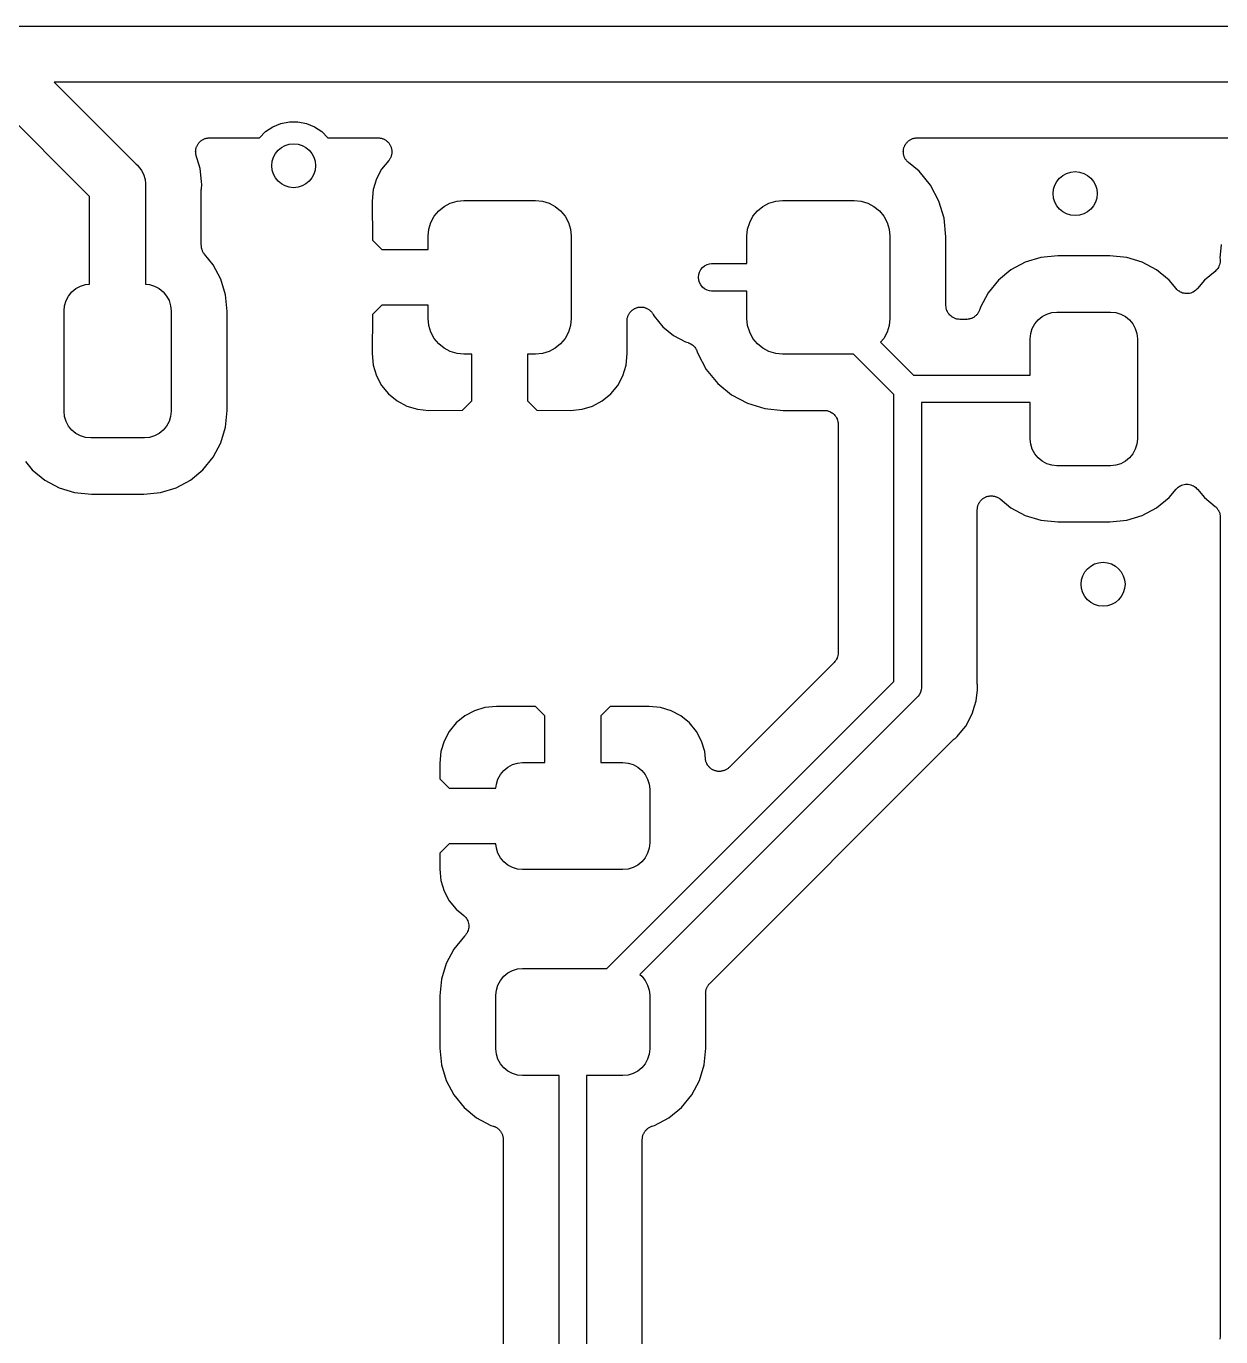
# Model space of a CAD drawing. Extents: x 0.71 to 5.18, y -2.29 to -0.62.
# Drawn here: x 2.3542 to 2.7822, y -1.0997 to -0.63 of the extents above; entities that cross this region are included whole.
import ezdxf

# ---------------------------------------------------------------- set-up
doc = ezdxf.new("R2010")
doc.units = 0
doc.header["$MEASUREMENT"] = 0
doc.layers.add('BLACK', color=7, linetype='CONTINUOUS')

msp = doc.modelspace()

# ---------------------------------------------------------------- linework, layer by layer
at = {"layer": 'BLACK', "linetype": 'CONTINUOUS'}
for p, q in [((2.34049, -0.63), (3.08951, -0.63)), ((2.37691, -0.691052), (2.33586, -0.65)), ((3.08586, -0.65), (2.36414, -0.65)), ((2.36414, -0.65), (2.39363, -0.679491)), ((2.43996, -0.667768), (2.44254, -0.666044)), ((2.44254, -0.666044), (2.44541, -0.664857)), ((2.44541, -0.664857), (2.44845, -0.664252)), ((2.44845, -0.664252), (2.45155, -0.664252)), ((2.45155, -0.664252), (2.45459, -0.664857)), ((2.45459, -0.664857), (2.45746, -0.666044)), ((2.45746, -0.666044), (2.46004, -0.667768)), ((2.41604, -0.671791), (2.4162, -0.67163)), ((2.4162, -0.67163), (2.41635, -0.671452)), ((2.41635, -0.671452), (2.41655, -0.671289)), ((2.41655, -0.671289), (2.41673, -0.671107)), ((2.41673, -0.671107), (2.41693, -0.670981)), ((2.41693, -0.670981), (2.4171, -0.670835)), ((2.4171, -0.670835), (2.41733, -0.670714)), ((2.41733, -0.670714), (2.41755, -0.670572)), ((2.41755, -0.670572), (2.41776, -0.670485)), ((2.41776, -0.670485), (2.41797, -0.670377)), ((2.41797, -0.670377), (2.41821, -0.670302)), ((2.41821, -0.670302), (2.41845, -0.670205)), ((2.41845, -0.670205), (2.41868, -0.670162)), ((2.41868, -0.670162), (2.4189, -0.670095)), ((2.4189, -0.670095), (2.41916, -0.67007)), ((2.41916, -0.67007), (2.41941, -0.670021)), ((2.41941, -0.670021), (2.41964, -0.670022)), ((2.41964, -0.670022), (2.41987, -0.67)), ((2.41987, -0.67), (2.43774, -0.67)), ((2.43774, -0.67), (2.43777, -0.669961)), ((2.43777, -0.669961), (2.43996, -0.667768)), ((2.46004, -0.667768), (2.46223, -0.669961)), ((2.46223, -0.669961), (2.46226, -0.67)), ((2.46226, -0.67), (2.4802, -0.67)), ((2.4802, -0.67), (2.48027, -0.67)), ((2.48027, -0.67), (2.4805, -0.670027)), ((2.4805, -0.670027), (2.48074, -0.670029)), ((2.48074, -0.670029), (2.48099, -0.670081)), ((2.48099, -0.670081), (2.48124, -0.670109)), ((2.48124, -0.670109), (2.48146, -0.67018)), ((2.48146, -0.67018), (2.48169, -0.670228)), ((2.48169, -0.670228), (2.48193, -0.670327)), ((2.48193, -0.670327), (2.48217, -0.670404)), ((2.48217, -0.670404), (2.48238, -0.670517)), ((2.48238, -0.670517), (2.48259, -0.670609)), ((2.48259, -0.670609), (2.4828, -0.670752)), ((2.4828, -0.670752), (2.48303, -0.670874)), ((2.48303, -0.670874), (2.48321, -0.671025)), ((2.48321, -0.671025), (2.4834, -0.671157)), ((2.4834, -0.671157), (2.48358, -0.671338)), ((2.48358, -0.671338), (2.48377, -0.671502)), ((2.48377, -0.671502), (2.48392, -0.671685)), ((2.48392, -0.671685), (2.48409, -0.671852)), ((2.66958, -0.671801), (2.66975, -0.671635)), ((2.66975, -0.671635), (2.6699, -0.671452)), ((2.6699, -0.671452), (2.6701, -0.671293)), ((2.6701, -0.671293), (2.67028, -0.671116)), ((2.67028, -0.671116), (2.67047, -0.670985)), ((2.67047, -0.670985), (2.67066, -0.670835)), ((2.67066, -0.670835), (2.67088, -0.670717)), ((2.67088, -0.670717), (2.67109, -0.670578)), ((2.67109, -0.670578), (2.67131, -0.670489)), ((2.67131, -0.670489), (2.67152, -0.670377)), ((2.67152, -0.670377), (2.67176, -0.670304)), ((2.67176, -0.670304), (2.67199, -0.670209)), ((2.67199, -0.670209), (2.67223, -0.670164)), ((2.67223, -0.670164), (2.67245, -0.670095)), ((2.67245, -0.670095), (2.6727, -0.670071)), ((2.6727, -0.670071), (2.67295, -0.670022)), ((2.67295, -0.670022), (2.67319, -0.670023)), ((2.67319, -0.670023), (2.67342, -0.67)), ((2.67342, -0.67), (2.80268, -0.67)), ((2.41487, -0.674965), (2.4149, -0.674708)), ((2.41489, -0.675194), (2.41487, -0.674965)), ((2.41489, -0.675425), (2.41489, -0.675194)), ((2.41494, -0.67568), (2.41489, -0.675425)), ((2.4149, -0.674449), (2.41495, -0.674224)), ((2.4149, -0.674708), (2.4149, -0.674449)), ((2.41496, -0.675937), (2.41494, -0.67568)), ((2.41495, -0.674224), (2.41497, -0.673995)), ((2.41503, -0.676158), (2.41496, -0.675937)), ((2.41497, -0.673995), (2.41505, -0.673748)), ((2.41507, -0.676384), (2.41503, -0.676158)), ((2.41505, -0.673748), (2.4151, -0.673494)), ((2.41509, -0.676451), (2.41507, -0.676384)), ((2.4151, -0.673494), (2.41519, -0.673283)), ((2.41519, -0.673283), (2.41526, -0.673062)), ((2.41526, -0.673062), (2.41539, -0.672835)), ((2.41539, -0.672835), (2.41549, -0.672597)), ((2.41549, -0.672597), (2.41562, -0.672407)), ((2.41562, -0.672407), (2.41573, -0.672204)), ((2.41573, -0.672204), (2.41589, -0.672005)), ((2.41589, -0.672005), (2.41604, -0.671791)), ((2.48409, -0.671852), (2.48423, -0.672064)), ((2.48423, -0.672064), (2.48438, -0.672262)), ((2.48438, -0.672262), (2.48449, -0.67247)), ((2.48449, -0.67247), (2.48462, -0.672666)), ((2.48462, -0.672666), (2.48472, -0.672902)), ((2.48472, -0.672902), (2.48484, -0.673127)), ((2.48484, -0.673127), (2.4849, -0.673352)), ((2.4849, -0.673352), (2.48499, -0.673569)), ((2.48503, -0.67623), (2.48498, -0.67646)), ((2.48499, -0.673569), (2.48504, -0.673819)), ((2.4851, -0.676005), (2.48503, -0.67623)), ((2.48504, -0.673819), (2.48511, -0.674063)), ((2.48513, -0.675752), (2.4851, -0.676005)), ((2.48511, -0.674063), (2.48513, -0.674297)), ((2.48513, -0.674297), (2.48518, -0.674527)), ((2.48518, -0.675503), (2.48513, -0.675752)), ((2.48518, -0.674527), (2.48518, -0.674782)), ((2.48518, -0.674782), (2.4852, -0.675035)), ((2.4852, -0.675035), (2.48518, -0.675269)), ((2.48518, -0.675269), (2.48518, -0.675503)), ((2.66842, -0.674965), (2.66845, -0.674714)), ((2.66845, -0.675201), (2.66842, -0.674965)), ((2.66844, -0.675438), (2.66845, -0.675201)), ((2.66849, -0.675686), (2.66844, -0.675438)), ((2.66845, -0.674462), (2.6685, -0.67423)), ((2.66845, -0.674714), (2.66845, -0.674462)), ((2.66851, -0.675937), (2.66849, -0.675686)), ((2.6685, -0.67423), (2.66853, -0.673995)), ((2.66858, -0.676164), (2.66851, -0.675937)), ((2.66853, -0.673995), (2.6686, -0.673754)), ((2.66862, -0.676397), (2.66858, -0.676164)), ((2.6686, -0.673754), (2.66865, -0.673507)), ((2.66872, -0.676631), (2.66862, -0.676397)), ((2.66865, -0.673507), (2.66874, -0.673289)), ((2.66874, -0.673289), (2.66881, -0.673062)), ((2.66881, -0.673062), (2.66894, -0.67284)), ((2.66894, -0.67284), (2.66903, -0.672608)), ((2.66903, -0.672608), (2.66917, -0.672413)), ((2.66917, -0.672413), (2.66928, -0.672204)), ((2.66928, -0.672204), (2.66944, -0.67201)), ((2.66944, -0.67201), (2.66958, -0.671801)), ((2.39363, -0.679491), (2.39401, -0.679804)), ((2.39401, -0.679804), (2.39433, -0.680185)), ((2.39433, -0.680185), (2.39433, -0.680185)), ((2.39433, -0.680185), (2.39526, -0.681327)), ((2.4154, -0.677497), (2.41509, -0.676451)), ((2.41648, -0.681028), (2.4154, -0.677497)), ((2.4154, -0.677497), (2.4154, -0.677497)), ((2.41693, -0.685676), (2.41648, -0.681028)), ((2.48407, -0.678172), (2.48152, -0.681276)), ((2.4842, -0.677977), (2.48407, -0.678172)), ((2.48435, -0.677796), (2.4842, -0.677977)), ((2.48447, -0.677572), (2.48435, -0.677796)), ((2.48461, -0.677361), (2.48447, -0.677572)), ((2.4847, -0.677144), (2.48461, -0.677361)), ((2.48481, -0.676938), (2.4847, -0.677144)), ((2.48489, -0.676694), (2.48481, -0.676938)), ((2.48498, -0.67646), (2.48489, -0.676694)), ((2.66879, -0.676873), (2.66872, -0.676631)), ((2.6689, -0.677083), (2.66879, -0.676873)), ((2.66899, -0.677303), (2.6689, -0.677083)), ((2.66912, -0.677514), (2.66899, -0.677303)), ((2.66924, -0.677738), (2.66912, -0.677514)), ((2.66939, -0.677922), (2.66924, -0.677738)), ((2.66952, -0.678121), (2.66939, -0.677922)), ((2.66969, -0.678302), (2.66952, -0.678121)), ((2.66985, -0.678498), (2.66969, -0.678302)), ((2.67003, -0.67865), (2.66985, -0.678498)), ((2.6702, -0.67882), (2.67003, -0.67865)), ((2.67025, -0.678865), (2.6702, -0.67882)), ((2.67405, -0.681978), (2.67025, -0.678865)), ((2.39526, -0.681327), (2.39544, -0.681656)), ((2.39544, -0.681656), (2.39619, -0.683064)), ((2.39619, -0.683064), (2.39676, -0.684949)), ((2.39676, -0.684949), (2.39691, -0.686419)), ((2.41693, -0.68568), (2.41693, -0.685676)), ((2.41705, -0.686909), (2.41693, -0.68568)), ((2.47966, -0.68475), (2.47852, -0.68852)), ((2.48152, -0.681276), (2.47966, -0.68475)), ((2.67814, -0.686962), (2.67405, -0.681978)), ((2.39691, -0.686419), (2.39691, -0.686419)), ((2.39691, -0.686419), (2.39696, -0.686909)), ((2.39696, -0.686909), (2.39691, -0.6874)), ((2.39691, -0.6874), (2.39691, -0.722481)), ((2.41691, -0.688559), (2.41693, -0.688349)), ((2.41691, -0.688628), (2.41691, -0.688559)), ((2.41691, -0.70853), (2.41691, -0.688628)), ((2.41693, -0.688138), (2.41705, -0.686909)), ((2.41693, -0.688349), (2.41693, -0.688138)), ((2.47852, -0.68852), (2.47811, -0.692668)), ((2.68118, -0.692649), (2.67814, -0.686962)), ((2.37691, -0.722481), (2.37691, -0.691052)), ((2.47811, -0.692668), (2.47821, -0.706664)), ((2.50198, -0.696189), (2.50391, -0.694597)), ((2.50391, -0.694597), (2.50613, -0.693415)), ((2.50613, -0.693415), (2.50853, -0.692687)), ((2.50853, -0.692687), (2.51102, -0.692441)), ((2.51102, -0.692441), (2.53661, -0.692441)), ((2.53661, -0.692441), (2.53911, -0.692687)), ((2.53911, -0.692687), (2.54151, -0.693415)), ((2.54151, -0.693415), (2.54372, -0.694597)), ((2.54372, -0.694597), (2.54566, -0.696189)), ((2.61615, -0.696189), (2.61809, -0.694597)), ((2.61809, -0.694597), (2.6203, -0.693415)), ((2.6203, -0.693415), (2.6227, -0.692687)), ((2.6227, -0.692687), (2.6252, -0.692441)), ((2.6252, -0.692441), (2.65079, -0.692441)), ((2.65079, -0.692441), (2.65328, -0.692687)), ((2.65328, -0.692687), (2.65568, -0.693415)), ((2.65568, -0.693415), (2.6579, -0.694597)), ((2.6579, -0.694597), (2.65984, -0.696189)), ((2.68305, -0.698819), (2.68118, -0.692649)), ((2.4992, -0.70034), (2.50038, -0.698128)), ((2.50038, -0.698128), (2.50198, -0.696189)), ((2.54566, -0.696189), (2.54725, -0.698128)), ((2.54725, -0.698128), (2.54844, -0.70034)), ((2.61338, -0.70034), (2.61456, -0.698128)), ((2.61456, -0.698128), (2.61615, -0.696189)), ((2.65984, -0.696189), (2.66143, -0.698128)), ((2.66143, -0.698128), (2.66261, -0.70034)), ((2.6837, -0.705482), (2.68305, -0.698819)), ((2.49823, -0.705236), (2.49847, -0.70274)), ((2.49847, -0.70274), (2.4992, -0.70034)), ((2.54844, -0.70034), (2.54916, -0.70274)), ((2.54916, -0.70274), (2.54941, -0.705236)), ((2.6124, -0.705236), (2.61265, -0.70274)), ((2.61265, -0.70274), (2.61338, -0.70034)), ((2.66261, -0.70034), (2.66334, -0.70274)), ((2.66334, -0.70274), (2.66358, -0.705236)), ((2.41693, -0.708746), (2.41691, -0.70853)), ((2.41693, -0.708963), (2.41693, -0.708746)), ((2.41698, -0.709231), (2.41693, -0.708963)), ((2.417, -0.709501), (2.41698, -0.709231)), ((2.47821, -0.706664), (2.48155, -0.71)), ((2.49823, -0.71), (2.49823, -0.705236)), ((2.54941, -0.705236), (2.54941, -0.734764)), ((2.6124, -0.715079), (2.6124, -0.705236)), ((2.66358, -0.705236), (2.66358, -0.734764)), ((2.6837, -0.730079), (2.6837, -0.705482)), ((2.78235, -0.708205), (2.78187, -0.71309)), ((2.41707, -0.709709), (2.417, -0.709501)), ((2.41711, -0.709923), (2.41707, -0.709709)), ((2.41721, -0.710175), (2.41711, -0.709923)), ((2.41729, -0.710435), (2.41721, -0.710175)), ((2.41739, -0.710627), (2.41729, -0.710435)), ((2.41747, -0.710829), (2.41739, -0.710627)), ((2.41762, -0.711057), (2.41747, -0.710829)), ((2.41774, -0.711297), (2.41762, -0.711057)), ((2.41788, -0.711465), (2.41774, -0.711297)), ((2.418, -0.711648), (2.41788, -0.711465)), ((2.41804, -0.711702), (2.418, -0.711648)), ((2.42119, -0.715541), (2.41804, -0.711702)), ((2.48155, -0.71), (2.49823, -0.71)), ((2.7177, -0.712915), (2.71213, -0.714604)), ((2.72374, -0.71232), (2.7177, -0.712915)), ((2.74244, -0.71232), (2.72374, -0.71232)), ((2.74848, -0.712915), (2.74244, -0.71232)), ((2.75405, -0.714604), (2.74848, -0.712915)), ((2.78187, -0.71309), (2.78192, -0.713572)), ((2.78192, -0.713572), (2.78192, -0.713593)), ((2.78192, -0.713593), (2.78192, -0.713594)), ((2.78192, -0.713594), (2.78192, -0.713595)), ((2.78192, -0.713595), (2.78192, -0.713641)), ((2.78192, -0.713641), (2.78192, -0.714106)), ((2.42394, -0.720674), (2.42119, -0.715541)), ((2.59515, -0.719035), (2.59543, -0.718108)), ((2.59543, -0.718108), (2.59589, -0.717253)), ((2.59589, -0.717253), (2.5965, -0.716503)), ((2.5965, -0.716503), (2.59725, -0.715888)), ((2.59725, -0.715888), (2.59811, -0.715431)), ((2.59811, -0.715431), (2.59904, -0.71515)), ((2.59904, -0.71515), (2.59976, -0.715079)), ((2.59976, -0.715079), (2.6124, -0.715079)), ((2.707, -0.717348), (2.7025, -0.721041)), ((2.71213, -0.714604), (2.707, -0.717348)), ((2.75918, -0.717348), (2.75405, -0.714604)), ((2.76368, -0.721041), (2.75918, -0.717348)), ((2.78011, -0.717927), (2.77632, -0.721041)), ((2.78044, -0.717598), (2.78011, -0.717927)), ((2.78077, -0.717274), (2.78044, -0.717598)), ((2.78078, -0.717255), (2.78077, -0.717274)), ((2.7808, -0.717237), (2.78078, -0.717255)), ((2.78106, -0.71685), (2.7808, -0.717237)), ((2.78132, -0.716469), (2.78106, -0.71685)), ((2.78133, -0.716447), (2.78132, -0.716469)), ((2.78134, -0.716427), (2.78133, -0.716447)), ((2.78152, -0.715996), (2.78134, -0.716427)), ((2.78171, -0.715572), (2.78152, -0.715996)), ((2.78172, -0.715526), (2.78171, -0.715548)), ((2.78171, -0.715548), (2.78171, -0.715572)), ((2.78181, -0.71507), (2.78172, -0.715526)), ((2.78191, -0.714617), (2.78181, -0.71507)), ((2.78192, -0.714106), (2.78191, -0.71457)), ((2.78191, -0.71457), (2.78191, -0.714593)), ((2.78191, -0.714593), (2.78191, -0.714617)), ((2.37198, -0.724058), (2.37364, -0.723171)), ((2.37364, -0.723171), (2.37544, -0.722625)), ((2.37544, -0.722625), (2.37691, -0.722481)), ((2.39691, -0.722481), (2.39838, -0.722625)), ((2.39838, -0.722625), (2.40018, -0.723171)), ((2.40018, -0.723171), (2.40184, -0.724058)), ((2.42563, -0.726245), (2.42394, -0.720674)), ((2.59505, -0.72), (2.59515, -0.719035)), ((2.59515, -0.720965), (2.59505, -0.72)), ((2.59543, -0.721892), (2.59515, -0.720965)), ((2.59589, -0.722747), (2.59543, -0.721892)), ((2.5965, -0.723497), (2.59589, -0.722747)), ((2.7025, -0.721041), (2.69881, -0.725541)), ((2.76613, -0.724029), (2.76368, -0.721041)), ((2.77632, -0.721041), (2.77387, -0.724029)), ((2.36845, -0.728365), (2.36933, -0.726706)), ((2.36933, -0.726706), (2.37053, -0.725252)), ((2.37053, -0.725252), (2.37198, -0.724058)), ((2.40184, -0.724058), (2.40329, -0.725252)), ((2.40329, -0.725252), (2.40449, -0.726706)), ((2.40449, -0.726706), (2.40537, -0.728365)), ((2.42622, -0.732283), (2.42563, -0.726245)), ((2.59725, -0.724112), (2.5965, -0.723497)), ((2.59811, -0.724569), (2.59725, -0.724112)), ((2.59904, -0.72485), (2.59811, -0.724569)), ((2.59976, -0.724921), (2.59904, -0.72485)), ((2.6124, -0.724921), (2.59976, -0.724921)), ((2.6124, -0.734764), (2.6124, -0.724921)), ((2.69881, -0.725541), (2.69606, -0.730674)), ((2.76647, -0.724362), (2.76613, -0.724029)), ((2.7668, -0.724699), (2.76647, -0.724362)), ((2.76681, -0.724708), (2.7668, -0.724699)), ((2.76682, -0.724719), (2.76681, -0.724708)), ((2.76722, -0.724981), (2.76682, -0.724719)), ((2.76761, -0.725247), (2.76722, -0.724981)), ((2.76762, -0.725253), (2.76761, -0.725247)), ((2.76764, -0.725262), (2.76762, -0.725253)), ((2.76807, -0.725444), (2.76764, -0.725262)), ((2.76851, -0.725628), (2.76807, -0.725444)), ((2.76852, -0.725631), (2.76851, -0.725628)), ((2.76854, -0.725637), (2.76852, -0.725631)), ((2.769, -0.725731), (2.76854, -0.725637)), ((2.76946, -0.725828), (2.769, -0.725731)), ((2.76948, -0.725828), (2.76946, -0.725828)), ((2.76949, -0.725831), (2.76948, -0.725828)), ((2.76996, -0.725833), (2.76949, -0.725831)), ((2.77044, -0.725837), (2.76996, -0.725833)), ((2.77045, -0.725834), (2.77044, -0.725837)), ((2.77047, -0.725835), (2.77045, -0.725834)), ((2.77093, -0.725744), (2.77047, -0.725835)), ((2.7714, -0.725657), (2.77093, -0.725744)), ((2.77141, -0.725652), (2.7714, -0.725657)), ((2.77143, -0.725649), (2.77141, -0.725652)), ((2.77187, -0.72547), (2.77143, -0.725649)), ((2.7723, -0.725295), (2.77187, -0.72547)), ((2.77232, -0.725286), (2.7723, -0.725295)), ((2.77233, -0.72528), (2.77232, -0.725286)), ((2.77272, -0.725022), (2.77233, -0.72528)), ((2.77312, -0.724763), (2.77272, -0.725022)), ((2.77313, -0.724752), (2.77312, -0.724763)), ((2.77314, -0.724744), (2.77313, -0.724752)), ((2.77348, -0.724415), (2.77314, -0.724744)), ((2.77382, -0.724082), (2.77348, -0.724415)), ((2.77384, -0.724059), (2.77382, -0.724082)), ((2.77387, -0.724029), (2.77384, -0.724058)), ((2.77384, -0.724058), (2.77384, -0.724059)), ((2.77384, -0.724059), (2.77384, -0.724059)), ((2.36772, -0.732037), (2.3679, -0.730165)), ((2.36772, -0.767963), (2.36772, -0.732037)), ((2.3679, -0.730165), (2.36845, -0.728365)), ((2.40537, -0.728365), (2.40592, -0.730165)), ((2.40592, -0.730165), (2.4061, -0.732037)), ((2.4061, -0.732037), (2.4061, -0.767963)), ((2.42622, -0.767717), (2.42622, -0.732283)), ((2.48155, -0.73), (2.47821, -0.733336)), ((2.49823, -0.73), (2.48155, -0.73)), ((2.49823, -0.734764), (2.49823, -0.73)), ((2.5703, -0.732864), (2.57046, -0.732665)), ((2.57046, -0.732665), (2.5706, -0.732453)), ((2.5706, -0.732453), (2.57077, -0.73229)), ((2.57077, -0.73229), (2.57092, -0.732112)), ((2.57092, -0.732112), (2.57112, -0.731949)), ((2.57112, -0.731949), (2.5713, -0.731768)), ((2.5713, -0.731768), (2.57149, -0.731641)), ((2.57149, -0.731641), (2.57167, -0.731495)), ((2.57167, -0.731495), (2.5719, -0.731374)), ((2.5719, -0.731374), (2.57212, -0.731232)), ((2.57212, -0.731232), (2.57233, -0.731145)), ((2.57233, -0.731145), (2.57253, -0.731036)), ((2.57253, -0.731036), (2.57278, -0.730962)), ((2.57278, -0.730962), (2.57302, -0.730865)), ((2.57302, -0.730865), (2.57325, -0.730821)), ((2.57325, -0.730821), (2.57347, -0.730754)), ((2.57347, -0.730754), (2.57372, -0.730729)), ((2.57372, -0.730729), (2.57398, -0.73068)), ((2.57398, -0.73068), (2.57421, -0.730681)), ((2.57421, -0.730681), (2.57444, -0.730658)), ((2.57444, -0.730658), (2.5747, -0.730683)), ((2.5747, -0.730683), (2.57495, -0.730684)), ((2.57495, -0.730684), (2.57518, -0.730731)), ((2.57518, -0.730731), (2.57541, -0.730753)), ((2.57541, -0.730753), (2.57566, -0.730827)), ((2.57566, -0.730827), (2.57591, -0.730879)), ((2.57591, -0.730879), (2.57612, -0.730968)), ((2.57612, -0.730968), (2.57635, -0.731035)), ((2.57635, -0.731035), (2.57657, -0.731155)), ((2.57657, -0.731155), (2.57681, -0.731255)), ((2.57681, -0.731255), (2.577, -0.731384)), ((2.577, -0.731384), (2.57721, -0.731492)), ((2.57721, -0.731492), (2.57741, -0.731655)), ((2.57741, -0.731655), (2.57762, -0.731799)), ((2.57762, -0.731799), (2.57778, -0.731963)), ((2.57778, -0.731963), (2.57796, -0.732109)), ((2.57796, -0.732109), (2.57813, -0.732307)), ((2.57813, -0.732307), (2.57831, -0.73249)), ((2.57831, -0.73249), (2.57844, -0.732682)), ((2.57844, -0.732682), (2.57859, -0.73286)), ((2.68375, -0.730548), (2.6837, -0.730079)), ((2.68379, -0.731016), (2.68375, -0.730548)), ((2.6838, -0.731032), (2.68379, -0.731016)), ((2.6838, -0.73105), (2.6838, -0.731032)), ((2.68394, -0.731501), (2.6838, -0.73105)), ((2.68407, -0.731952), (2.68394, -0.731501)), ((2.68408, -0.731967), (2.68407, -0.731952)), ((2.68408, -0.731984), (2.68408, -0.731967)), ((2.6843, -0.7324), (2.68408, -0.731984)), ((2.68452, -0.732817), (2.6843, -0.7324)), ((2.69527, -0.732678), (2.69516, -0.732875)), ((2.6954, -0.732493), (2.69527, -0.732678)), ((2.6955, -0.73225), (2.6954, -0.732493)), ((2.69563, -0.732016), (2.6955, -0.73225)), ((2.69569, -0.731803), (2.69563, -0.732016)), ((2.69578, -0.731597), (2.69569, -0.731803)), ((2.6958, -0.73153), (2.69578, -0.731597)), ((2.69606, -0.730674), (2.6958, -0.73153)), ((2.71982, -0.733171), (2.72162, -0.732625)), ((2.72162, -0.732625), (2.72349, -0.732441)), ((2.72349, -0.732441), (2.74269, -0.732441)), ((2.74269, -0.732441), (2.74456, -0.732625)), ((2.74456, -0.732625), (2.74636, -0.733171)), ((2.47821, -0.733336), (2.47811, -0.747332)), ((2.49847, -0.73726), (2.49823, -0.734764)), ((2.4992, -0.73966), (2.49847, -0.73726)), ((2.54916, -0.73726), (2.54844, -0.73966)), ((2.54941, -0.734764), (2.54916, -0.73726)), ((2.56944, -0.735625), (2.56947, -0.735369)), ((2.56944, -0.735695), (2.56944, -0.735625)), ((2.56953, -0.747332), (2.56944, -0.735695)), ((2.56947, -0.735112), (2.56952, -0.734885)), ((2.56947, -0.735369), (2.56947, -0.735112)), ((2.56952, -0.734885), (2.56954, -0.734655)), ((2.56954, -0.734655), (2.56962, -0.734409)), ((2.56962, -0.734409), (2.56967, -0.734157)), ((2.56967, -0.734157), (2.56976, -0.733944)), ((2.56976, -0.733944), (2.56983, -0.733723)), ((2.56983, -0.733723), (2.56995, -0.733496)), ((2.56995, -0.733496), (2.57006, -0.733259)), ((2.57006, -0.733259), (2.57019, -0.733068)), ((2.57019, -0.733068), (2.5703, -0.732864)), ((2.57859, -0.73286), (2.57871, -0.733087)), ((2.57871, -0.733087), (2.57885, -0.733301)), ((2.57885, -0.733301), (2.57918, -0.733912)), ((2.57918, -0.733912), (2.58229, -0.737707)), ((2.61265, -0.73726), (2.6124, -0.734764)), ((2.61338, -0.73966), (2.61265, -0.73726)), ((2.66334, -0.73726), (2.66261, -0.73966)), ((2.66358, -0.734764), (2.66334, -0.73726)), ((2.68453, -0.73283), (2.68452, -0.732817)), ((2.68454, -0.732846), (2.68453, -0.73283)), ((2.68484, -0.73321), (2.68454, -0.732846)), ((2.68513, -0.733577), (2.68484, -0.73321)), ((2.68514, -0.733588), (2.68513, -0.733577)), ((2.68516, -0.733602), (2.68514, -0.733588)), ((2.68552, -0.733902), (2.68516, -0.733602)), ((2.68588, -0.734204), (2.68552, -0.733902)), ((2.68589, -0.734213), (2.68588, -0.734204)), ((2.68591, -0.734224), (2.68589, -0.734213)), ((2.68632, -0.734448), (2.68591, -0.734224)), ((2.68673, -0.734674), (2.68632, -0.734448)), ((2.68675, -0.73468), (2.68673, -0.734674)), ((2.68677, -0.734688), (2.68675, -0.73468)), ((2.68722, -0.734827), (2.68677, -0.734688)), ((2.68766, -0.734969), (2.68722, -0.734827)), ((2.68768, -0.734971), (2.68766, -0.734969)), ((2.6877, -0.734977), (2.68768, -0.734971)), ((2.68816, -0.735026), (2.6877, -0.734977)), ((2.68863, -0.735078), (2.68816, -0.735026)), ((2.68867, -0.735079), (2.68863, -0.735078)), ((2.6887, -0.735079), (2.68867, -0.735079)), ((2.68867, -0.735079), (2.68867, -0.735079)), ((2.68867, -0.735079), (2.68867, -0.735079)), ((2.69102, -0.735079), (2.6887, -0.735079)), ((2.69124, -0.735057), (2.69102, -0.735079)), ((2.69146, -0.735059), (2.69124, -0.735057)), ((2.69172, -0.735009), (2.69146, -0.735059)), ((2.69199, -0.734984), (2.69172, -0.735009)), ((2.6922, -0.734919), (2.69199, -0.734984)), ((2.69242, -0.734877), (2.6922, -0.734919)), ((2.69267, -0.734778), (2.69242, -0.734877)), ((2.69292, -0.734701), (2.69267, -0.734778)), ((2.69312, -0.734596), (2.69292, -0.734701)), ((2.69333, -0.734513), (2.69312, -0.734596)), ((2.69355, -0.734368), (2.69333, -0.734513)), ((2.69378, -0.734243), (2.69355, -0.734368)), ((2.69396, -0.734102), (2.69378, -0.734243)), ((2.69414, -0.73398), (2.69396, -0.734102)), ((2.69433, -0.733794), (2.69414, -0.73398)), ((2.69454, -0.733627), (2.69433, -0.733794)), ((2.69468, -0.733454), (2.69454, -0.733627)), ((2.69484, -0.733298), (2.69468, -0.733454)), ((2.69499, -0.733079), (2.69484, -0.733298)), ((2.69516, -0.732875), (2.69499, -0.733079)), ((2.71463, -0.738365), (2.71551, -0.736706)), ((2.71551, -0.736706), (2.71671, -0.735252)), ((2.71671, -0.735252), (2.71816, -0.734058)), ((2.71816, -0.734058), (2.71982, -0.733171)), ((2.74636, -0.733171), (2.74802, -0.734058)), ((2.74802, -0.734058), (2.74947, -0.735252)), ((2.74947, -0.735252), (2.75067, -0.736706)), ((2.75067, -0.736706), (2.75155, -0.738365)), ((2.50038, -0.741872), (2.4992, -0.73966)), ((2.50198, -0.743811), (2.50038, -0.741872)), ((2.54725, -0.741872), (2.54566, -0.743811)), ((2.54844, -0.73966), (2.54725, -0.741872)), ((2.58229, -0.737707), (2.58609, -0.740821)), ((2.58609, -0.740821), (2.59042, -0.743136)), ((2.61456, -0.741872), (2.61338, -0.73966)), ((2.61615, -0.743811), (2.61456, -0.741872)), ((2.66143, -0.741872), (2.66026, -0.743297)), ((2.66261, -0.73966), (2.66143, -0.741872)), ((2.7139, -0.742037), (2.71408, -0.740165)), ((2.7139, -0.755079), (2.7139, -0.742037)), ((2.71408, -0.740165), (2.71463, -0.738365)), ((2.75155, -0.738365), (2.7521, -0.740165)), ((2.7521, -0.740165), (2.75228, -0.742037)), ((2.75228, -0.742037), (2.75228, -0.777963)), ((2.50391, -0.745403), (2.50198, -0.743811)), ((2.50613, -0.746585), (2.50391, -0.745403)), ((2.50853, -0.747313), (2.50613, -0.746585)), ((2.54151, -0.746585), (2.53911, -0.747313)), ((2.54372, -0.745403), (2.54151, -0.746585)), ((2.54566, -0.743811), (2.54372, -0.745403)), ((2.59042, -0.743136), (2.59129, -0.7434)), ((2.59129, -0.7434), (2.59131, -0.743406)), ((2.59131, -0.743406), (2.59131, -0.743406)), ((2.59131, -0.743406), (2.59131, -0.743407)), ((2.59131, -0.743407), (2.59135, -0.743421)), ((2.59135, -0.743421), (2.59178, -0.743604)), ((2.59178, -0.743604), (2.59221, -0.743783)), ((2.59221, -0.743783), (2.59223, -0.743797)), ((2.59223, -0.743797), (2.59225, -0.743806)), ((2.59225, -0.743806), (2.59263, -0.744068)), ((2.59263, -0.744068), (2.59302, -0.744328)), ((2.59302, -0.744328), (2.59304, -0.744345)), ((2.59304, -0.744345), (2.59306, -0.744359)), ((2.59306, -0.744359), (2.59338, -0.744691)), ((2.59338, -0.744691), (2.59371, -0.745019)), ((2.59371, -0.745019), (2.59372, -0.745039)), ((2.59372, -0.745039), (2.59374, -0.745057)), ((2.59374, -0.745057), (2.59399, -0.745446)), ((2.59399, -0.745446), (2.59425, -0.745831)), ((2.59425, -0.745831), (2.59426, -0.745854)), ((2.59426, -0.745854), (2.59427, -0.745874)), ((2.59427, -0.745874), (2.59444, -0.746305)), ((2.59444, -0.746305), (2.59462, -0.746733)), ((2.59462, -0.746733), (2.59481, -0.747351)), ((2.61809, -0.745403), (2.61615, -0.743811)), ((2.6203, -0.746585), (2.61809, -0.745403)), ((2.6227, -0.747313), (2.6203, -0.746585)), ((2.66026, -0.743297), (2.67204, -0.755079)), ((2.47811, -0.747332), (2.47852, -0.75148)), ((2.47852, -0.75148), (2.47966, -0.75525)), ((2.51102, -0.747559), (2.50853, -0.747313)), ((2.51382, -0.747559), (2.51102, -0.747559)), ((2.51382, -0.764238), (2.51382, -0.747559)), ((2.53661, -0.747559), (2.53382, -0.747559)), ((2.53382, -0.747559), (2.53382, -0.764238)), ((2.53911, -0.747313), (2.53661, -0.747559)), ((2.56798, -0.75525), (2.56912, -0.75148)), ((2.56912, -0.75148), (2.56953, -0.747332)), ((2.59481, -0.747351), (2.59785, -0.753038)), ((2.6252, -0.747559), (2.6227, -0.747313)), ((2.6506, -0.747559), (2.6252, -0.747559)), ((2.66508, -0.762038), (2.6506, -0.747559)), ((2.47966, -0.75525), (2.48152, -0.758724)), ((2.56612, -0.758724), (2.56798, -0.75525)), ((2.59785, -0.753038), (2.60194, -0.758022)), ((2.67204, -0.755079), (2.7139, -0.755079)), ((2.48152, -0.758724), (2.48402, -0.76177)), ((2.56362, -0.76177), (2.56612, -0.758724)), ((2.60194, -0.758022), (2.60692, -0.762113)), ((2.48402, -0.76177), (2.48706, -0.764269)), ((2.48706, -0.764269), (2.49054, -0.766126)), ((2.51048, -0.767576), (2.51382, -0.764238)), ((2.53382, -0.764238), (2.53716, -0.767576)), ((2.5571, -0.766126), (2.56057, -0.764269)), ((2.56057, -0.764269), (2.56362, -0.76177)), ((2.60692, -0.762113), (2.61261, -0.765152)), ((2.61261, -0.765152), (2.61878, -0.767024)), ((2.66508, -0.864871), (2.66508, -0.762038)), ((2.7139, -0.764921), (2.67492, -0.764921)), ((2.67492, -0.764921), (2.67492, -0.866668)), ((2.7139, -0.777963), (2.7139, -0.764921)), ((2.3679, -0.769835), (2.36772, -0.767963)), ((2.36845, -0.771635), (2.3679, -0.769835)), ((2.40592, -0.769835), (2.40537, -0.771635)), ((2.4061, -0.767963), (2.40592, -0.769835)), ((2.42563, -0.773755), (2.42622, -0.767717)), ((2.49054, -0.766126), (2.49431, -0.76727)), ((2.49431, -0.76727), (2.49845, -0.767678)), ((2.49845, -0.767678), (2.51048, -0.767576)), ((2.53716, -0.767576), (2.54918, -0.767678)), ((2.54918, -0.767678), (2.55333, -0.76727)), ((2.55333, -0.76727), (2.5571, -0.766126)), ((2.61878, -0.767024), (2.62544, -0.76768)), ((2.62544, -0.76768), (2.64008, -0.76768)), ((2.64008, -0.76768), (2.64011, -0.76768)), ((2.64011, -0.76768), (2.64011, -0.76768)), ((2.64011, -0.76768), (2.64011, -0.76768)), ((2.64011, -0.76768), (2.64015, -0.76768)), ((2.64015, -0.76768), (2.64062, -0.767733)), ((2.64062, -0.767733), (2.64108, -0.767782)), ((2.64108, -0.767782), (2.6411, -0.767787)), ((2.6411, -0.767787), (2.64112, -0.767789)), ((2.64112, -0.767789), (2.64157, -0.767932)), ((2.64157, -0.767932), (2.64202, -0.768071)), ((2.64202, -0.768071), (2.64203, -0.768079)), ((2.64203, -0.768079), (2.64205, -0.768084)), ((2.64205, -0.768084), (2.64246, -0.768311)), ((2.64246, -0.768311), (2.64287, -0.768535)), ((2.64287, -0.768535), (2.64289, -0.768546)), ((2.64289, -0.768546), (2.6429, -0.768554)), ((2.6429, -0.768554), (2.64326, -0.768856)), ((2.64326, -0.768856), (2.64363, -0.769157)), ((2.64363, -0.769157), (2.64364, -0.76917)), ((2.64364, -0.76917), (2.64365, -0.769182)), ((2.64365, -0.769182), (2.64395, -0.769548)), ((2.64395, -0.769548), (2.64424, -0.769913)), ((2.64424, -0.769913), (2.64425, -0.769929)), ((2.64425, -0.769929), (2.64426, -0.769942)), ((2.64426, -0.769942), (2.64448, -0.770359)), ((2.36933, -0.773294), (2.36845, -0.771635)), ((2.37053, -0.774748), (2.36933, -0.773294)), ((2.37198, -0.775942), (2.37053, -0.774748)), ((2.40329, -0.774748), (2.40184, -0.775942)), ((2.40449, -0.773294), (2.40329, -0.774748)), ((2.40537, -0.771635), (2.40449, -0.773294)), ((2.42394, -0.779326), (2.42563, -0.773755)), ((2.64448, -0.770359), (2.6447, -0.770775)), ((2.6447, -0.770775), (2.64471, -0.770791)), ((2.64471, -0.770791), (2.64471, -0.770807)), ((2.64471, -0.770807), (2.64485, -0.771257)), ((2.64485, -0.771257), (2.64498, -0.771709)), ((2.64498, -0.771709), (2.64499, -0.771726)), ((2.64499, -0.771726), (2.64499, -0.771743)), ((2.64499, -0.771743), (2.64503, -0.772211)), ((2.64503, -0.772211), (2.64508, -0.77268)), ((2.64508, -0.77268), (2.64508, -0.854516)), ((2.37364, -0.776829), (2.37198, -0.775942)), ((2.37544, -0.777375), (2.37364, -0.776829)), ((2.37731, -0.777559), (2.37544, -0.777375)), ((2.39651, -0.777559), (2.37731, -0.777559)), ((2.39838, -0.777375), (2.39651, -0.777559)), ((2.40018, -0.776829), (2.39838, -0.777375)), ((2.40184, -0.775942), (2.40018, -0.776829)), ((2.42119, -0.784459), (2.42394, -0.779326)), ((2.71408, -0.779835), (2.7139, -0.777963)), ((2.75228, -0.777963), (2.7521, -0.779835)), ((2.71463, -0.781635), (2.71408, -0.779835)), ((2.71551, -0.783294), (2.71463, -0.781635)), ((2.71671, -0.784748), (2.71551, -0.783294)), ((2.75067, -0.783294), (2.74947, -0.784748)), ((2.75155, -0.781635), (2.75067, -0.783294)), ((2.7521, -0.779835), (2.75155, -0.781635)), ((2.35387, -0.785971), (2.35632, -0.788959)), ((2.35632, -0.788959), (2.36082, -0.792652)), ((2.413, -0.792652), (2.4175, -0.788959)), ((2.4175, -0.788959), (2.42119, -0.784459)), ((2.71816, -0.785942), (2.71671, -0.784748)), ((2.71982, -0.786829), (2.71816, -0.785942)), ((2.72162, -0.787375), (2.71982, -0.786829)), ((2.72349, -0.787559), (2.72162, -0.787375)), ((2.74269, -0.787559), (2.72349, -0.787559)), ((2.74456, -0.787375), (2.74269, -0.787559)), ((2.74636, -0.786829), (2.74456, -0.787375)), ((2.74802, -0.785942), (2.74636, -0.786829)), ((2.74947, -0.784748), (2.74802, -0.785942)), ((2.36082, -0.792652), (2.36595, -0.795396)), ((2.40787, -0.795396), (2.413, -0.792652)), ((2.36595, -0.795396), (2.37152, -0.797085)), ((2.37152, -0.797085), (2.37756, -0.79768)), ((2.37756, -0.79768), (2.39626, -0.79768)), ((2.39626, -0.79768), (2.4023, -0.797085)), ((2.4023, -0.797085), (2.40787, -0.795396)), ((2.69827, -0.79861), (2.69849, -0.798522)), ((2.69849, -0.798522), (2.69874, -0.798473)), ((2.69874, -0.798473), (2.69898, -0.798401)), ((2.69898, -0.798401), (2.69922, -0.79838)), ((2.69922, -0.79838), (2.69945, -0.798335)), ((2.69945, -0.798335), (2.6997, -0.798336)), ((2.6997, -0.798336), (2.69996, -0.798313)), ((2.69996, -0.798313), (2.70019, -0.798337)), ((2.70019, -0.798337), (2.70042, -0.798338)), ((2.70042, -0.798338), (2.70067, -0.798388)), ((2.70067, -0.798388), (2.70093, -0.798415)), ((2.70093, -0.798415), (2.70115, -0.798484)), ((2.70115, -0.798484), (2.70138, -0.79853)), ((2.70138, -0.79853), (2.70162, -0.798628)), ((2.76368, -0.798959), (2.76613, -0.795971)), ((2.76613, -0.795971), (2.76616, -0.795942)), ((2.76616, -0.795941), (2.76618, -0.795918)), ((2.76616, -0.795942), (2.76616, -0.795941)), ((2.76616, -0.795941), (2.76616, -0.795941)), ((2.76618, -0.795918), (2.76652, -0.795585)), ((2.76652, -0.795585), (2.76686, -0.795256)), ((2.76686, -0.795256), (2.76687, -0.795248)), ((2.76687, -0.795248), (2.76688, -0.795237)), ((2.76688, -0.795237), (2.76728, -0.794978)), ((2.76728, -0.794978), (2.76767, -0.79472)), ((2.76767, -0.79472), (2.76768, -0.794714)), ((2.76768, -0.794714), (2.7677, -0.794705)), ((2.7677, -0.794705), (2.76813, -0.79453)), ((2.76813, -0.79453), (2.76857, -0.794351)), ((2.76857, -0.794351), (2.76859, -0.794348)), ((2.76859, -0.794348), (2.7686, -0.794343)), ((2.7686, -0.794343), (2.76907, -0.794256)), ((2.76907, -0.794256), (2.76953, -0.794165)), ((2.76953, -0.794165), (2.76955, -0.794166)), ((2.76955, -0.794166), (2.76956, -0.794163)), ((2.76956, -0.794163), (2.77004, -0.794167)), ((2.77004, -0.794167), (2.77051, -0.794169)), ((2.77051, -0.794169), (2.77052, -0.794172)), ((2.77052, -0.794172), (2.77054, -0.794172)), ((2.77054, -0.794172), (2.771, -0.794269)), ((2.771, -0.794269), (2.77146, -0.794363)), ((2.77146, -0.794363), (2.77148, -0.794369)), ((2.77148, -0.794369), (2.77149, -0.794372)), ((2.77149, -0.794372), (2.77193, -0.794556)), ((2.77193, -0.794556), (2.77236, -0.794738)), ((2.77236, -0.794738), (2.77238, -0.794747)), ((2.77238, -0.794747), (2.77239, -0.794753)), ((2.77239, -0.794753), (2.77278, -0.795019)), ((2.77278, -0.795019), (2.77318, -0.795281)), ((2.77318, -0.795281), (2.77319, -0.795292)), ((2.77319, -0.795292), (2.7732, -0.795301)), ((2.7732, -0.795301), (2.77353, -0.795638)), ((2.77353, -0.795638), (2.77387, -0.795971)), ((2.77387, -0.795971), (2.77632, -0.798959)), ((2.69492, -0.803243), (2.69495, -0.803009)), ((2.69495, -0.802775), (2.695, -0.802526)), ((2.69495, -0.803009), (2.69495, -0.802775)), ((2.695, -0.802526), (2.69503, -0.802273)), ((2.69503, -0.802273), (2.6951, -0.802049)), ((2.6951, -0.802049), (2.69515, -0.801819)), ((2.69515, -0.801819), (2.69525, -0.801585)), ((2.69525, -0.801585), (2.69533, -0.801343)), ((2.69533, -0.801343), (2.69544, -0.801137)), ((2.69544, -0.801137), (2.69553, -0.800921)), ((2.69553, -0.800921), (2.69567, -0.80071)), ((2.69567, -0.80071), (2.6958, -0.800488)), ((2.6958, -0.800488), (2.69595, -0.800308)), ((2.69595, -0.800308), (2.69608, -0.800114)), ((2.69608, -0.800114), (2.69626, -0.799935)), ((2.69626, -0.799935), (2.69642, -0.79974)), ((2.69642, -0.79974), (2.69661, -0.799593)), ((2.69661, -0.799593), (2.69677, -0.799428)), ((2.69677, -0.799428), (2.69699, -0.799288)), ((2.69699, -0.799288), (2.69718, -0.799129)), ((2.69718, -0.799129), (2.69739, -0.79902)), ((2.69739, -0.79902), (2.69759, -0.798891)), ((2.69759, -0.798891), (2.69782, -0.798794)), ((2.69782, -0.798794), (2.69805, -0.798677)), ((2.69805, -0.798677), (2.69827, -0.79861)), ((2.70162, -0.798628), (2.70186, -0.798703)), ((2.70186, -0.798703), (2.70207, -0.798815)), ((2.70207, -0.798815), (2.70228, -0.798905)), ((2.70228, -0.798905), (2.70249, -0.799046)), ((2.70249, -0.799046), (2.70272, -0.799167)), ((2.70272, -0.799167), (2.7029, -0.799317)), ((2.7029, -0.799317), (2.70309, -0.799447)), ((2.70309, -0.799447), (2.707, -0.802652)), ((2.707, -0.802652), (2.71213, -0.805396)), ((2.75405, -0.805396), (2.75918, -0.802652)), ((2.75918, -0.802652), (2.76368, -0.798959)), ((2.77632, -0.798959), (2.78016, -0.802113)), ((2.78016, -0.802113), (2.78021, -0.802158)), ((2.78021, -0.802158), (2.78037, -0.802315)), ((2.78037, -0.802315), (2.78054, -0.802455)), ((2.78054, -0.802455), (2.78071, -0.802664)), ((2.78071, -0.802664), (2.78089, -0.802857)), ((2.78089, -0.802857), (2.78101, -0.803041)), ((2.78101, -0.803041), (2.78115, -0.803211)), ((2.78115, -0.803211), (2.78128, -0.803449)), ((2.69492, -0.803313), (2.69492, -0.803243)), ((2.69492, -0.86544), (2.69492, -0.803313)), ((2.71213, -0.805396), (2.7177, -0.807085)), ((2.7177, -0.807085), (2.72374, -0.80768)), ((2.72374, -0.80768), (2.74244, -0.80768)), ((2.74244, -0.80768), (2.74848, -0.807085)), ((2.74848, -0.807085), (2.75405, -0.805396)), ((2.78128, -0.803449), (2.78143, -0.803675)), ((2.78143, -0.803675), (2.78151, -0.803879)), ((2.78151, -0.803879), (2.78161, -0.804073)), ((2.78161, -0.804073), (2.78169, -0.804331)), ((2.78169, -0.804331), (2.78179, -0.804581)), ((2.78179, -0.804581), (2.78183, -0.804797)), ((2.78183, -0.804797), (2.78189, -0.805007)), ((2.78189, -0.805007), (2.78192, -0.805275)), ((2.78192, -0.805275), (2.78197, -0.80554)), ((2.78197, -0.80554), (2.78197, -0.80576)), ((2.78197, -0.80576), (2.78199, -0.805978)), ((2.78199, -0.805978), (2.78199, -1.09914)), ((2.64508, -0.854585), (2.64503, -0.855045)), ((2.64508, -0.854516), (2.64508, -0.854532)), ((2.64508, -0.854532), (2.64508, -0.854533)), ((2.64508, -0.854533), (2.64508, -0.854534)), ((2.64508, -0.854534), (2.64508, -0.854585)), ((2.64361, -0.858051), (2.60604, -0.895628)), ((2.64391, -0.857694), (2.64361, -0.858051)), ((2.6442, -0.85734), (2.64391, -0.857694)), ((2.64422, -0.857317), (2.6442, -0.85734)), ((2.64423, -0.857297), (2.64422, -0.857317)), ((2.64445, -0.85689), (2.64423, -0.857297)), ((2.64467, -0.856485), (2.64445, -0.85689)), ((2.64468, -0.85646), (2.64467, -0.856485)), ((2.64469, -0.856437), (2.64468, -0.85646)), ((2.64483, -0.855995), (2.64469, -0.856437)), ((2.64497, -0.855555), (2.64483, -0.855995)), ((2.64498, -0.855504), (2.64497, -0.855529)), ((2.64497, -0.855529), (2.64497, -0.855555)), ((2.64503, -0.855045), (2.64498, -0.855504)), ((2.56223, -0.967717), (2.66508, -0.864871)), ((2.67457, -0.868802), (2.67411, -0.869657)), ((2.6746, -0.868698), (2.67457, -0.868802)), ((2.67485, -0.867874), (2.6746, -0.868698)), ((2.67492, -0.867151), (2.67485, -0.867874)), ((2.67492, -0.866668), (2.67495, -0.866909)), ((2.67495, -0.866909), (2.67492, -0.867151)), ((2.67492, -0.867151), (2.67492, -0.867151)), ((2.69456, -0.871795), (2.69495, -0.867889)), ((2.69494, -0.86565), (2.69492, -0.86544)), ((2.69494, -0.865861), (2.69494, -0.86565)), ((2.69495, -0.86593), (2.69494, -0.865861)), ((2.69504, -0.866909), (2.69495, -0.86593)), ((2.69495, -0.867889), (2.69504, -0.866909)), ((2.69495, -0.867889), (2.69495, -0.867889)), ((2.67331, -0.87056), (2.57398, -0.969893)), ((2.6735, -0.870406), (2.67331, -0.87056)), ((2.67369, -0.870168), (2.6735, -0.870406)), ((2.67411, -0.869657), (2.67369, -0.870168)), ((2.69399, -0.873693), (2.69456, -0.871795)), ((2.51128, -0.877188), (2.50823, -0.879687)), ((2.51475, -0.875331), (2.51128, -0.877188)), ((2.51852, -0.874187), (2.51475, -0.875331)), ((2.52267, -0.873779), (2.51852, -0.874187)), ((2.53666, -0.873882), (2.52267, -0.873779)), ((2.54, -0.877219), (2.53666, -0.873882)), ((2.54, -0.893898), (2.54, -0.877219)), ((2.56334, -0.873882), (2.56, -0.877219)), ((2.56, -0.877219), (2.56, -0.893898)), ((2.57733, -0.873779), (2.56334, -0.873882)), ((2.58148, -0.874187), (2.57733, -0.873779)), ((2.58525, -0.875331), (2.58148, -0.874187)), ((2.58872, -0.877188), (2.58525, -0.875331)), ((2.59177, -0.879687), (2.58872, -0.877188)), ((2.69082, -0.880822), (2.69314, -0.876493)), ((2.69314, -0.876493), (2.69398, -0.873696)), ((2.69398, -0.873696), (2.69399, -0.873693)), ((2.50573, -0.882732), (2.50387, -0.886207)), ((2.50823, -0.879687), (2.50573, -0.882732)), ((2.59427, -0.882732), (2.59177, -0.879687)), ((2.59613, -0.886207), (2.59427, -0.882732)), ((2.68771, -0.884617), (2.68945, -0.882497)), ((2.68945, -0.882497), (2.69082, -0.880822)), ((2.68945, -0.882497), (2.68945, -0.882497)), ((2.50387, -0.886207), (2.50273, -0.889977)), ((2.59727, -0.889977), (2.59613, -0.886207)), ((2.59908, -0.973078), (2.68658, -0.885571)), ((2.68658, -0.885571), (2.68663, -0.885522)), ((2.68663, -0.885522), (2.6868, -0.88539)), ((2.6868, -0.88539), (2.68695, -0.885241)), ((2.68695, -0.885241), (2.68771, -0.884617)), ((2.50273, -0.889977), (2.50232, -0.894106)), ((2.59753, -0.892582), (2.59727, -0.889977)), ((2.50232, -0.894106), (2.50241, -0.899738)), ((2.52406, -0.898163), (2.52525, -0.896708)), ((2.52525, -0.896708), (2.52671, -0.895515)), ((2.52671, -0.895515), (2.52836, -0.894628)), ((2.52836, -0.894628), (2.53017, -0.894082)), ((2.53017, -0.894082), (2.53204, -0.893898)), ((2.53204, -0.893898), (2.54, -0.893898)), ((2.56, -0.893898), (2.56796, -0.893898)), ((2.56796, -0.893898), (2.56983, -0.894082)), ((2.56983, -0.894082), (2.57164, -0.894628)), ((2.57164, -0.894628), (2.57329, -0.895515)), ((2.57329, -0.895515), (2.57475, -0.896708)), ((2.57475, -0.896708), (2.57594, -0.898163)), ((2.59757, -0.892813), (2.59753, -0.892582)), ((2.59759, -0.893046), (2.59757, -0.892813)), ((2.59767, -0.89329), (2.59759, -0.893046)), ((2.59772, -0.893539), (2.59767, -0.89329)), ((2.59781, -0.893756), (2.59772, -0.893539)), ((2.59787, -0.893981), (2.59781, -0.893756)), ((2.59799, -0.894206), (2.59787, -0.893981)), ((2.59809, -0.894442), (2.59799, -0.894206)), ((2.59822, -0.894637), (2.59809, -0.894442)), ((2.59833, -0.894845), (2.59822, -0.894637)), ((2.59849, -0.895042), (2.59833, -0.894845)), ((2.59863, -0.895254), (2.59849, -0.895042)), ((2.59879, -0.895421), (2.59863, -0.895254)), ((2.59894, -0.895603), (2.59879, -0.895421)), ((2.59914, -0.895766), (2.59894, -0.895603)), ((2.59932, -0.895946), (2.59914, -0.895766)), ((2.59951, -0.896078), (2.59932, -0.895946)), ((2.59969, -0.896228), (2.59951, -0.896078)), ((2.59991, -0.896349), (2.59969, -0.896228)), ((2.60013, -0.896492), (2.59991, -0.896349)), ((2.60034, -0.896582), (2.60013, -0.896492)), ((2.60055, -0.896695), (2.60034, -0.896582)), ((2.60079, -0.896771), (2.60055, -0.896695)), ((2.60103, -0.896869), (2.60079, -0.896771)), ((2.60126, -0.896916), (2.60103, -0.896869)), ((2.60148, -0.896987), (2.60126, -0.896916)), ((2.60173, -0.897014), (2.60148, -0.896987)), ((2.60198, -0.897065), (2.60173, -0.897014)), ((2.60222, -0.897067), (2.60198, -0.897065)), ((2.60245, -0.897092), (2.60222, -0.897067)), ((2.6027, -0.89707), (2.60245, -0.897092)), ((2.60296, -0.897071), (2.6027, -0.89707)), ((2.60319, -0.897027), (2.60296, -0.897071)), ((2.60342, -0.897007), (2.60319, -0.897027)), ((2.60367, -0.896936), (2.60342, -0.897007)), ((2.60392, -0.896888), (2.60367, -0.896936)), ((2.60413, -0.8968), (2.60392, -0.896888)), ((2.60436, -0.896735), (2.60413, -0.8968)), ((2.60459, -0.896617), (2.60436, -0.896735)), ((2.60482, -0.896522), (2.60459, -0.896617)), ((2.60502, -0.896394), (2.60482, -0.896522)), ((2.60523, -0.896286), (2.60502, -0.896394)), ((2.60542, -0.896127), (2.60523, -0.896286)), ((2.60564, -0.895988), (2.60542, -0.896127)), ((2.6058, -0.895823), (2.60564, -0.895988)), ((2.60599, -0.895677), (2.6058, -0.895823)), ((2.60604, -0.895628), (2.60599, -0.895677)), ((2.50241, -0.899738), (2.50576, -0.903091)), ((2.52248, -0.903091), (2.52263, -0.901622)), ((2.52263, -0.901622), (2.52317, -0.899822)), ((2.52317, -0.899822), (2.52406, -0.898163)), ((2.57594, -0.898163), (2.57683, -0.899822)), ((2.57683, -0.899822), (2.57737, -0.901622)), ((2.57737, -0.901622), (2.57756, -0.903494)), ((2.50576, -0.903091), (2.52248, -0.903091)), ((2.57756, -0.903494), (2.57756, -0.922687)), ((2.50576, -0.923091), (2.50241, -0.926443)), ((2.52248, -0.923091), (2.50576, -0.923091)), ((2.52263, -0.924559), (2.52248, -0.923091)), ((2.52317, -0.926359), (2.52263, -0.924559)), ((2.57737, -0.924559), (2.57683, -0.926359)), ((2.57756, -0.922687), (2.57737, -0.924559)), ((2.50241, -0.926443), (2.50232, -0.932076)), ((2.52406, -0.928019), (2.52317, -0.926359)), ((2.52525, -0.929473), (2.52406, -0.928019)), ((2.52671, -0.930666), (2.52525, -0.929473)), ((2.57475, -0.929473), (2.57329, -0.930666)), ((2.57594, -0.928019), (2.57475, -0.929473)), ((2.57683, -0.926359), (2.57594, -0.928019)), ((2.50232, -0.932076), (2.50273, -0.936204)), ((2.52836, -0.931553), (2.52671, -0.930666)), ((2.53017, -0.932099), (2.52836, -0.931553)), ((2.53204, -0.932283), (2.53017, -0.932099)), ((2.56796, -0.932283), (2.53204, -0.932283)), ((2.56983, -0.932099), (2.56796, -0.932283)), ((2.57164, -0.931553), (2.56983, -0.932099)), ((2.57329, -0.930666), (2.57164, -0.931553)), ((2.50273, -0.936204), (2.50387, -0.939974)), ((2.50387, -0.939974), (2.50573, -0.943449)), ((2.50573, -0.943449), (2.50823, -0.946494)), ((2.50823, -0.946494), (2.51091, -0.948694)), ((2.51091, -0.948694), (2.51094, -0.948718)), ((2.51094, -0.948718), (2.51094, -0.948719)), ((2.51094, -0.948719), (2.51094, -0.948719)), ((2.51094, -0.948719), (2.51096, -0.948738)), ((2.51096, -0.948738), (2.5113, -0.949082)), ((2.5113, -0.949082), (2.51163, -0.949414)), ((2.51163, -0.949414), (2.51163, -0.949427)), ((2.51163, -0.949427), (2.51165, -0.949438)), ((2.51165, -0.949438), (2.51191, -0.949838)), ((2.51191, -0.949838), (2.51216, -0.950229)), ((2.51216, -0.950229), (2.51217, -0.950243)), ((2.51217, -0.950243), (2.51218, -0.950256)), ((2.51218, -0.950256), (2.51235, -0.950698)), ((2.51235, -0.950698), (2.51253, -0.951132)), ((2.51253, -0.951132), (2.51253, -0.951147)), ((2.51253, -0.951147), (2.51254, -0.951162)), ((2.51254, -0.951162), (2.51263, -0.951627)), ((2.51271, -0.953097), (2.51261, -0.953561)), ((2.51263, -0.951627), (2.51272, -0.95209)), ((2.51272, -0.952121), (2.51271, -0.952596)), ((2.51271, -0.952596), (2.51271, -0.953066)), ((2.51271, -0.953066), (2.51271, -0.953081)), ((2.51271, -0.953081), (2.51271, -0.953097)), ((2.51272, -0.95209), (2.51272, -0.952106)), ((2.51272, -0.952106), (2.51272, -0.952121)), ((2.51115, -0.956188), (2.50735, -0.960816)), ((2.51124, -0.956092), (2.51115, -0.956188)), ((2.51158, -0.955758), (2.51124, -0.956092)), ((2.51159, -0.955745), (2.51158, -0.955758)), ((2.5116, -0.955734), (2.51159, -0.955745)), ((2.51186, -0.955344), (2.5116, -0.955734)), ((2.51213, -0.95495), (2.51186, -0.955344)), ((2.51214, -0.954936), (2.51213, -0.95495)), ((2.51233, -0.954486), (2.51214, -0.954924)), ((2.51214, -0.954924), (2.51214, -0.954936)), ((2.51251, -0.954052), (2.51233, -0.954486)), ((2.51252, -0.954023), (2.51251, -0.954037)), ((2.51251, -0.954037), (2.51251, -0.954052)), ((2.51261, -0.953561), (2.51252, -0.954023)), ((2.50735, -0.960816), (2.5046, -0.96595)), ((2.5046, -0.96595), (2.50291, -0.97152)), ((2.50291, -0.97152), (2.50232, -0.977558)), ((2.52317, -0.973641), (2.52406, -0.971981)), ((2.52406, -0.971981), (2.52525, -0.970527)), ((2.52525, -0.970527), (2.52671, -0.969334)), ((2.52671, -0.969334), (2.52836, -0.968447)), ((2.52836, -0.968447), (2.53017, -0.967901)), ((2.53017, -0.967901), (2.53204, -0.967717)), ((2.53204, -0.967717), (2.56223, -0.967717)), ((2.57398, -0.969893), (2.57475, -0.970527)), ((2.57475, -0.970527), (2.57594, -0.971981)), ((2.57594, -0.971981), (2.57683, -0.973641)), ((2.52244, -0.977313), (2.52263, -0.975441)), ((2.52263, -0.975441), (2.52317, -0.973641)), ((2.57683, -0.973641), (2.57737, -0.975441)), ((2.57737, -0.975441), (2.57756, -0.977313)), ((2.59761, -0.976596), (2.59764, -0.976328)), ((2.59763, -0.976814), (2.59761, -0.976596)), ((2.59763, -0.977034), (2.59763, -0.976814)), ((2.59764, -0.976058), (2.59769, -0.975843)), ((2.59764, -0.976328), (2.59764, -0.976058)), ((2.59769, -0.975843), (2.59771, -0.975625)), ((2.59771, -0.975625), (2.59779, -0.975367)), ((2.59779, -0.975367), (2.59784, -0.975104)), ((2.59784, -0.975104), (2.59793, -0.974902)), ((2.59793, -0.974902), (2.598, -0.974692)), ((2.598, -0.974692), (2.59812, -0.974455)), ((2.59812, -0.974455), (2.59823, -0.974206)), ((2.59823, -0.974206), (2.59835, -0.974025)), ((2.59835, -0.974025), (2.59846, -0.973832)), ((2.59846, -0.973832), (2.59863, -0.973624)), ((2.59863, -0.973624), (2.59878, -0.973401)), ((2.59878, -0.973401), (2.59894, -0.973248)), ((2.59894, -0.973248), (2.59908, -0.973078)), ((2.50232, -0.977558), (2.50232, -0.99626)), ((2.52244, -0.996506), (2.52244, -0.977313)), ((2.57756, -0.977313), (2.57756, -0.996506)), ((2.59764, -0.977103), (2.59763, -0.977034)), ((2.59768, -0.977559), (2.59764, -0.977103)), ((2.59768, -0.99626), (2.59768, -0.977559)), ((2.50232, -0.99626), (2.50291, -1.0023)), ((2.52263, -0.998378), (2.52244, -0.996506)), ((2.52317, -1.00018), (2.52263, -0.998378)), ((2.52406, -1.00184), (2.52317, -1.00018)), ((2.57683, -1.00018), (2.57594, -1.00184)), ((2.57737, -0.998378), (2.57683, -1.00018)), ((2.57756, -0.996506), (2.57737, -0.998378)), ((2.59709, -1.0023), (2.59768, -0.99626)), ((2.50291, -1.0023), (2.5046, -1.00787)), ((2.52525, -1.00329), (2.52406, -1.00184)), ((2.52671, -1.00449), (2.52525, -1.00329)), ((2.52836, -1.00537), (2.52671, -1.00449)), ((2.57329, -1.00449), (2.57164, -1.00537)), ((2.57475, -1.00329), (2.57329, -1.00449)), ((2.57594, -1.00184), (2.57475, -1.00329)), ((2.5954, -1.00787), (2.59709, -1.0023)), ((2.5046, -1.00787), (2.50735, -1.013)), ((2.53017, -1.00592), (2.52836, -1.00537)), ((2.53204, -1.0061), (2.53017, -1.00592)), ((2.54508, -1.0061), (2.53204, -1.0061)), ((2.54508, -1.33796), (2.54508, -1.0061)), ((2.56796, -1.0061), (2.55492, -1.0061)), ((2.55492, -1.0061), (2.55492, -1.33976)), ((2.56983, -1.00592), (2.56796, -1.0061)), ((2.57164, -1.00537), (2.56983, -1.00592)), ((2.59265, -1.013), (2.5954, -1.00787)), ((2.50735, -1.013), (2.51104, -1.0175)), ((2.58896, -1.0175), (2.59265, -1.013)), ((2.51104, -1.0175), (2.51554, -1.02119)), ((2.58446, -1.02119), (2.58896, -1.0175)), ((2.51554, -1.02119), (2.52067, -1.02394)), ((2.52067, -1.02394), (2.52153, -1.0242)), ((2.57847, -1.0242), (2.57933, -1.02394)), ((2.57933, -1.02394), (2.58446, -1.02119)), ((2.52153, -1.0242), (2.5216, -1.02422)), ((2.5216, -1.02422), (2.5218, -1.02431)), ((2.5218, -1.02431), (2.52202, -1.02437)), ((2.52202, -1.02437), (2.52225, -1.0245)), ((2.52225, -1.0245), (2.52249, -1.0246)), ((2.52249, -1.0246), (2.52268, -1.02473)), ((2.52268, -1.02473), (2.52287, -1.02484)), ((2.52287, -1.02484), (2.52308, -1.02501)), ((2.52308, -1.02501), (2.5233, -1.02516)), ((2.5233, -1.02516), (2.52345, -1.02532)), ((2.52345, -1.02532), (2.52363, -1.02546)), ((2.52363, -1.02546), (2.52379, -1.02567)), ((2.52379, -1.02567), (2.52398, -1.02586)), ((2.52398, -1.02586), (2.5241, -1.02604)), ((2.5241, -1.02604), (2.52424, -1.02622)), ((2.52424, -1.02622), (2.52437, -1.02645)), ((2.52437, -1.02645), (2.52451, -1.02667)), ((2.52451, -1.02667), (2.5246, -1.02688)), ((2.5246, -1.02688), (2.5247, -1.02708)), ((2.5247, -1.02708), (2.52478, -1.02733)), ((2.52478, -1.02733), (2.52488, -1.02758)), ((2.52488, -1.02758), (2.52492, -1.0278)), ((2.52492, -1.0278), (2.52498, -1.02801)), ((2.52498, -1.02801), (2.52501, -1.02828)), ((2.52501, -1.02828), (2.52506, -1.02854)), ((2.52506, -1.02854), (2.52506, -1.02876)), ((2.57492, -1.02891), (2.57495, -1.02869)), ((2.57495, -1.02847), (2.575, -1.02821)), ((2.57495, -1.02869), (2.57495, -1.02847)), ((2.575, -1.02821), (2.57503, -1.02794)), ((2.57503, -1.02794), (2.5751, -1.02773)), ((2.5751, -1.02773), (2.57514, -1.02751)), ((2.57514, -1.02751), (2.57525, -1.02727)), ((2.57525, -1.02727), (2.57533, -1.02701)), ((2.57533, -1.02701), (2.57543, -1.02682)), ((2.57543, -1.02682), (2.57552, -1.02661)), ((2.57552, -1.02661), (2.57567, -1.02639)), ((2.57567, -1.02639), (2.5758, -1.02616)), ((2.5758, -1.02616), (2.57594, -1.02599)), ((2.57594, -1.02599), (2.57606, -1.0258)), ((2.57606, -1.0258), (2.57625, -1.02561)), ((2.57625, -1.02561), (2.57642, -1.02541)), ((2.57642, -1.02541), (2.5766, -1.02527)), ((2.5766, -1.02527), (2.57676, -1.02511)), ((2.57676, -1.02511), (2.57698, -1.02497)), ((2.57698, -1.02497), (2.57718, -1.0248)), ((2.57718, -1.0248), (2.57738, -1.0247)), ((2.57738, -1.0247), (2.57757, -1.02457)), ((2.57757, -1.02457), (2.57781, -1.02447)), ((2.57781, -1.02447), (2.57805, -1.02435)), ((2.57805, -1.02435), (2.57826, -1.02428)), ((2.57826, -1.02428), (2.57847, -1.0242)), ((2.52506, -1.02876), (2.52508, -1.02898)), ((2.52508, -1.02898), (2.52508, -1.32761)), ((2.57492, -1.02898), (2.57492, -1.02891)), ((2.57492, -1.33853), (2.57492, -1.02898)), ((2.78199, -1.09914), (2.78199, -1.09921)), ((2.78196, -1.09963), (2.78187, -1.10061)), ((2.78199, -1.09921), (2.78196, -1.09942)), ((2.78196, -1.09942), (2.78196, -1.09963))]:
    msp.add_line(p, q, dxfattribs=at)
at = {"layer": 'BLACK'}
for centre in [(2.45, -0.68), (2.73, -0.69), (2.74, -0.83)]:
    msp.add_circle(centre, 0.007874, dxfattribs=at)

doc.saveas('drawing.dxf')
